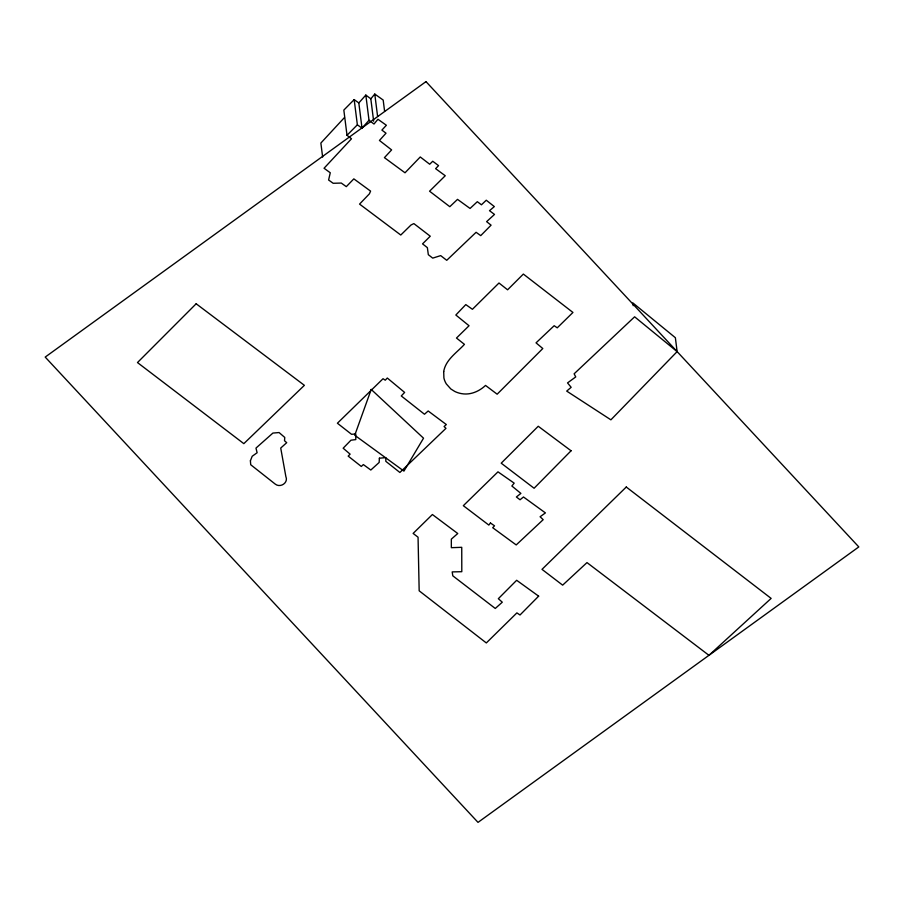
<?xml version="1.0" encoding="UTF-8"?>
<svg xmlns="http://www.w3.org/2000/svg" width="904" height="904" viewBox="0 0 904 904"><rect width="100%" height="100%" fill="white"/><g stroke="black" fill="none" stroke-linecap="round" stroke-linejoin="round"><path stroke-width="1.36" d="M373.657 121.226L370.821 98.819L374.776 94.061L383.183 100.061L384.596 111.26M365.826 95.078L369.013 120.277L362.007 128.142L358.82 102.943L365.826 95.078L370.821 98.819M344.481 117.52L320.863 143.047L322.638 157.047M677.13 351.611L610.901 419.829L566.706 391.104L571.158 387.307L567.531 382.912L575.735 376.923L574.13 373.804L634.619 316.807L677.13 351.611L675.367 337.712L632.856 302.908L633.207 305.688M358.82 102.943L354.176 99.609L343.836 110.085L347.012 135.284L351.486 138.787L324.05 168.257L330.265 172.766L328.604 180.009L333.158 183.275L341.305 183.06L346.3 186.653L353.837 178.868L370.572 191.117L369.42 193.806L359.566 204.101L400.777 235.029L411.004 225.006L413.874 223.604L430.259 236.215L422.552 243.865L427.366 247.639L428.326 254.691L432.711 258.126L440.689 255.617L446.734 260.307L476.092 232.294L480.736 235.628L491.075 225.164L486.612 221.649L494.499 214.44L489.505 210.688L494.33 206.587L486.262 200.225L481.448 204.801L477.323 201.705L470.057 208.451L457.526 199.366L449.808 206.7L429.569 191.207L445.254 175.738L435.615 168.664L438.553 165.613L432.733 161.251L429.705 164.234L420.258 156.968L405.015 172.788L384.426 157.646L391.613 149.906L379.443 140.459L386.008 133.193L381.895 130.097L386.37 125.26L377.951 119.26L374.007 124.029L369.013 120.277M347.012 135.284L357.362 124.82L354.176 99.609M357.362 124.82L362.007 128.142M374.776 94.061L377.601 116.458M379.375 458.181L379.16 462.452L370.821 470.023L363.351 464.577L361.306 466.464L348.176 456.113L350.119 454.147L343.158 448.214L350.944 440.203L355.781 439.593L355.747 433.976L351.543 434.304L337.407 423.23L383.036 378.731L385.262 380.188L387.307 378.03L404.619 392.426L401.274 395.952L424.484 414.247L428.168 410.981L446.327 424.552L444.09 426.541L445.966 428.338L399.884 472.476L385.827 461.334L385.782 457.65L379.375 458.181M250.408 460.757L250.713 464.735L275.245 484.103C280.296 488.194 288.647 482.815 285.856 476.544L280.726 448.045L286.715 442.677L284.511 440.745L284.771 437.446L279.087 432.553L272.906 433.072L255.968 448.09L257.12 452.734L252.182 456.271L250.408 460.757M443.706 371.521L443.898 377.928A24.385 21.267 -7.2 0 0 446.35 383.951L450.825 388.969L454.757 391.443A23.798 20.758 -7.2 0 0 461.605 393.647C470.374 395.263 479.233 391.375 485.538 385.432L497.155 394.2L542.795 348.526L536.038 342.853L554.175 325.722L557.248 327.824L572.944 312.456L523.348 274.07L507.585 289.811L498.985 283.008L472.43 309.292L465.797 304.603L455.842 315.021L469.04 325.745L456.486 338.039L464.441 344.356C456.961 352.583 445.672 359.622 443.706 371.521M371.216 389.443L354.752 435.265L403.93 471.108L423.524 438.191L371.216 389.443M490.454 522.998L488.838 525.077L463.334 505.686L497.98 471.843L514.173 483.143L511.867 486.013L520.885 493.414L516.376 496.985L520.049 499.776L523.484 496.985L545.417 512.907L540.095 516.749L543.18 519.676L516.207 544.931L492.714 527.721L494.511 525.812L490.454 522.998M571.068 450.78L534.094 488.25L501.211 463.176L538.242 426.259L571.068 450.78M538.648 596.154L520.015 614.991L516.896 612.889L486.318 642.947L419.173 590.82L418.055 537.213L413.128 533.428L432.394 514.523L457.752 533.518L451.333 539.146L451.345 547.688L461.741 547.315L461.797 571.701L452.192 571.904L452.802 575.825L495.279 608.46L502.285 602.2L498.341 598.697L516.659 580.289L538.648 596.154M196.168 303.767L137.476 362.56L243.831 443.649L304.377 385.33L196.168 303.767M626.269 487.019L542.004 569.362L562.65 585.148L586.99 562.593L708.951 655.321L771.135 598.403L626.269 487.019M425.987 81.62L45.2 357.08L478.013 822.38L858.8 546.92L425.987 81.62"/></g></svg>
